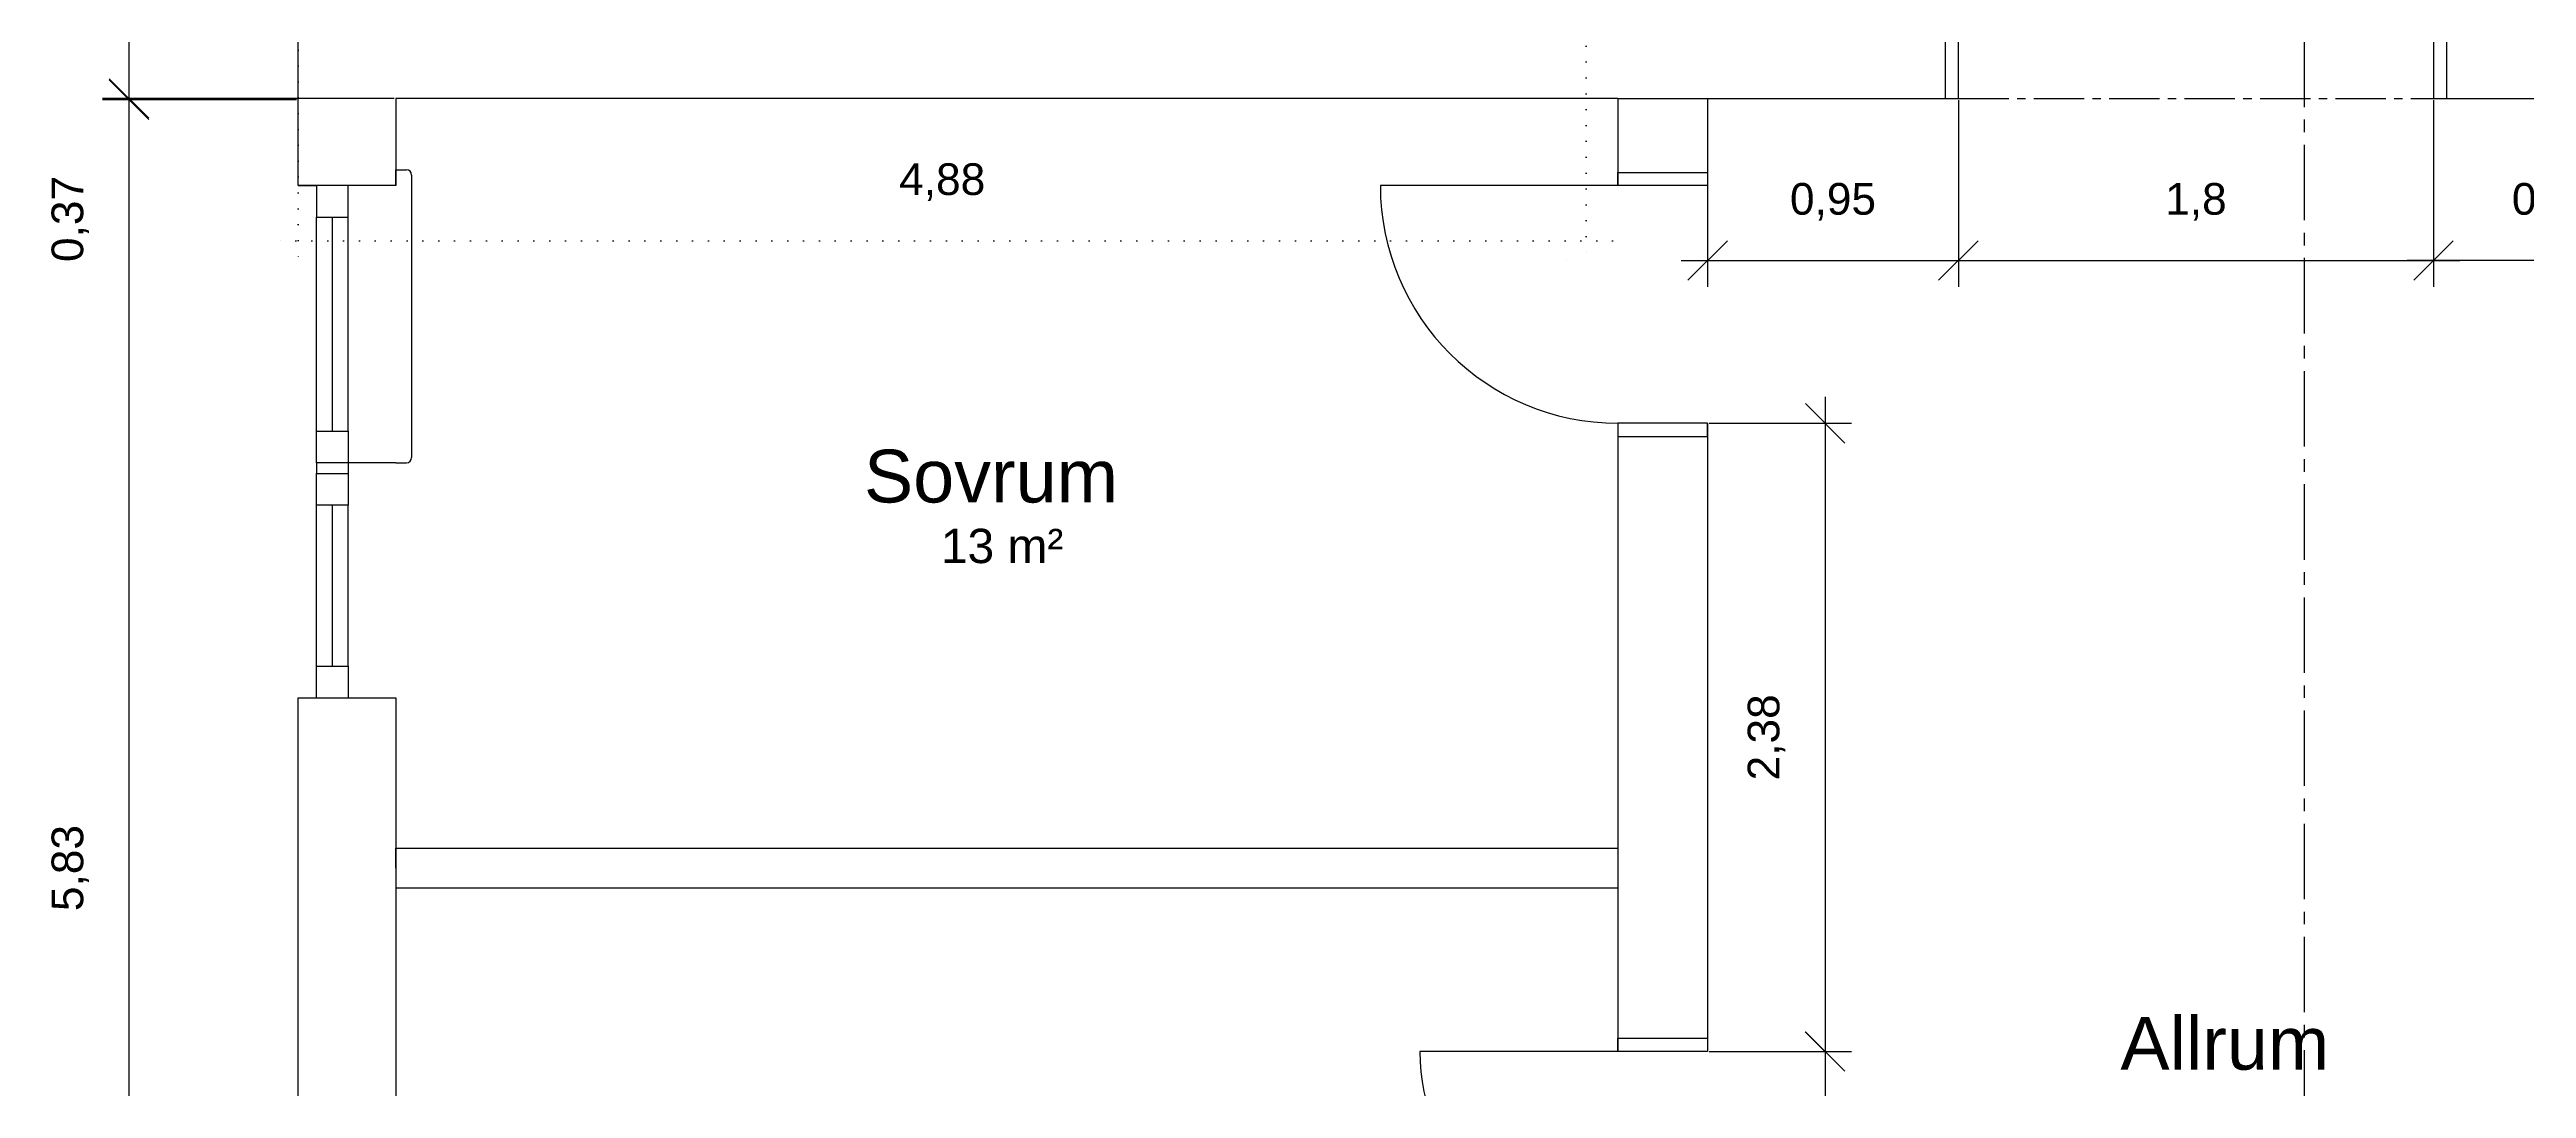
# Model space of a CAD drawing. Header units: millimetres. Extents: x -6247 to 53319, y -9113 to 41204.
# Drawn here: x 5996 to 15380, y 19024 to 22959 of the extents above; entities that cross this region are included whole.
import ezdxf

# ---------------------------------------------------------------- set-up
doc = ezdxf.new("R2010")
doc.units = ezdxf.units.MM
doc.linetypes.add('ACAD_ISO07W100', pattern=[3, 0, -3])
doc.linetypes.add('CENTER2', pattern=[28.575, 19.05, -3.175, 3.175, -3.175])
doc.styles.get("Standard").update_dxf_attribs({"font": 'Arial.ttf', "height": 120})
doc.dimstyles.new('ISO-25', dxfattribs={"dimscale": 10, "dimtxt": 2.5, "dimasz": 15, "dimexe": 10, "dimexo": 0.625, "dimgap": 15, "dimtad": 1, "dimlfac": 0.001, "dimtxsty": 'Standard', "dimblk": 'OBLIQUE', "dimblk1": 'OBLIQUE', "dimblk2": 'OBLIQUE', "dimcen": 20, "dimdle": 10, "dimadec": 0, "dimazin": 0, "dimtfac": 1, "dimtmove": 0, "dimatfit": 3, "dimldrblk": 'OPEN90', "dimfxl": 1, "dimarcsym": 0})

# ---------------------------------------------------------------- blocks, each defined once
blk = doc.blocks.new('_Oblique')
at = {"color": 0, "linetype": 'ByBlock', "lineweight": -2}
blk.add_line((-0.5, -0.5), (0.5, 0.5), dxfattribs=at)
blk = doc.blocks.new('*D1')
at = {"color": 0, "lineweight": -2, "transparency": 16777216}
for p, q in [((6297.3, 22869.1), (6297.3, 16843.9)), ((6932, 22769.1), (6197.3, 22769.1)), ((7302, 16943.9), (6197.3, 16943.9))]:
    blk.add_line(p, q, dxfattribs=at)
at = {"layer": 'Defpoints', "color": 0, "transparency": 16777216}
for p in [(6938.2, 22769.1), (6297.3, 16943.9), (7308.2, 16943.9)]:
    blk.add_point(p, dxfattribs=at)
at = {"color": 0, "lineweight": -2, "transparency": 16777216, "xscale": 150, "yscale": 150, "zscale": 150}
for p, rotation in [((6297.3, 22769.1), 90), ((6297.3, 16943.9), 270)]:
    blk.add_blockref('_Oblique', p, dxfattribs=dict(at, rotation=rotation))
at = {"color": 0, "transparency": 16777216, "insert": (6075.1, 19858.9), "char_height": 120, "attachment_point": 5, "rotation": 90}
blk.add_mtext('5,83', dxfattribs=at)
blk = doc.blocks.new('_Open90')
at = {"color": 0, "linetype": 'ByBlock', "lineweight": -2}
for p, q in [((0, 0), (-1, 0)), ((-0.5, 0.5), (0, 0)), ((0, 0), (-0.5, -0.5))]:
    blk.add_line(p, q, dxfattribs=at)
blk = doc.blocks.new('*D28')
at = {"color": 0, "lineweight": -2, "transparency": 16777216}
for p, q in [((6297.3, 23243.9), (6297.3, 22773.9)), ((6932, 23143.9), (6197.3, 23143.9)), ((7302, 22773.9), (6197.3, 22773.9)), ((6297.3, 22773.9), (6297.3, 22011.2))]:
    blk.add_line(p, q, dxfattribs=at)
at = {"layer": 'Defpoints', "color": 0, "transparency": 16777216}
for p in [(6938.2, 23143.9), (6297.3, 22773.9), (7308.2, 22773.9)]:
    blk.add_point(p, dxfattribs=at)
at = {"color": 0, "lineweight": -2, "transparency": 16777216, "xscale": 150, "yscale": 150, "zscale": 150}
for p, rotation in [((6297.3, 23143.9), 90), ((6297.3, 22773.9), 270)]:
    blk.add_blockref('_Oblique', p, dxfattribs=dict(at, rotation=rotation))
at = {"color": 0, "transparency": 16777216, "insert": (6075.1, 22317.6), "char_height": 120, "attachment_point": 5, "rotation": 90}
blk.add_mtext('0,37', dxfattribs=at)
blk = doc.blocks.new('*D46')
at = {"color": 0, "lineweight": -2, "transparency": 16777216}
for p, q in [((12278.2, 22767.7), (12278.2, 22060.3)), ((13228.2, 22767.7), (13228.2, 22060.3)), ((12178.2, 22160.3), (13328.2, 22160.3))]:
    blk.add_line(p, q, dxfattribs=at)
at = {"layer": 'Defpoints', "color": 0, "transparency": 16777216}
for p in [(12278.2, 22773.9), (13228.2, 22773.9), (13228.2, 22160.3)]:
    blk.add_point(p, dxfattribs=at)
at = {"color": 0, "lineweight": -2, "transparency": 16777216, "xscale": 150, "yscale": 150, "zscale": 150, "rotation": 180}
blk.add_blockref('_Oblique', (12278.2, 22160.3), dxfattribs=at)
at = {"color": 0, "lineweight": -2, "transparency": 16777216, "xscale": 150, "yscale": 150, "zscale": 150}
blk.add_blockref('_Oblique', (13228.2, 22160.3), dxfattribs=at)
at = {"color": 0, "transparency": 16777216, "insert": (12753.2, 22382.6), "char_height": 120, "attachment_point": 5}
blk.add_mtext('0,95', dxfattribs=at)
blk = doc.blocks.new('*D47')
at = {"color": 0, "lineweight": -2, "transparency": 16777216}
for p, q in [((13228.2, 22767.7), (13228.2, 22060.3)), ((15028.2, 22767.7), (15028.2, 22060.3)), ((13128.2, 22160.3), (15128.2, 22160.3))]:
    blk.add_line(p, q, dxfattribs=at)
at = {"layer": 'Defpoints', "color": 0, "transparency": 16777216}
for p in [(13228.2, 22773.9), (15028.2, 22773.9), (15028.2, 22160.3)]:
    blk.add_point(p, dxfattribs=at)
at = {"color": 0, "lineweight": -2, "transparency": 16777216, "xscale": 150, "yscale": 150, "zscale": 150, "rotation": 180}
blk.add_blockref('_Oblique', (13228.2, 22160.3), dxfattribs=at)
at = {"color": 0, "lineweight": -2, "transparency": 16777216, "xscale": 150, "yscale": 150, "zscale": 150}
blk.add_blockref('_Oblique', (15028.2, 22160.3), dxfattribs=at)
at = {"color": 0, "transparency": 16777216, "insert": (14128.2, 22382.6), "char_height": 120, "attachment_point": 5}
blk.add_mtext('1,8', dxfattribs=at)
blk = doc.blocks.new('*D48')
at = {"color": 0, "lineweight": -2, "transparency": 16777216}
for p, q in [((15028.2, 22762.5), (15028.2, 22060.3)), ((15948.2, 22767.7), (15948.2, 22060.3)), ((16048.2, 22160.3), (14928.2, 22160.3))]:
    blk.add_line(p, q, dxfattribs=at)
at = {"layer": 'Defpoints', "color": 0, "transparency": 16777216}
for p in [(15028.2, 22768.8), (15948.2, 22773.9), (15028.2, 22160.3)]:
    blk.add_point(p, dxfattribs=at)
at = {"color": 0, "lineweight": -2, "transparency": 16777216, "xscale": 150, "yscale": 150, "zscale": 150, "rotation": 180}
blk.add_blockref('_Oblique', (15028.2, 22160.3), dxfattribs=at)
at = {"color": 0, "lineweight": -2, "transparency": 16777216, "xscale": 150, "yscale": 150, "zscale": 150}
blk.add_blockref('_Oblique', (15948.2, 22160.3), dxfattribs=at)
at = {"color": 0, "transparency": 16777216, "insert": (15488.2, 22382.6), "char_height": 120, "attachment_point": 5}
blk.add_mtext('0,92', dxfattribs=at)
blk = doc.blocks.new('*D50')
at = {"color": 0, "lineweight": -2, "transparency": 16777216}
for p, q in [((12723.5, 21643.9), (12723.5, 19063.9)), ((12284.5, 21543.9), (12823.5, 21543.9)), ((12284.5, 19163.9), (12823.5, 19163.9))]:
    blk.add_line(p, q, dxfattribs=at)
at = {"layer": 'Defpoints', "color": 0, "transparency": 16777216}
for p in [(12278.2, 21543.9), (12278.2, 19163.9), (12723.5, 19163.9)]:
    blk.add_point(p, dxfattribs=at)
at = {"color": 0, "lineweight": -2, "transparency": 16777216, "xscale": 150, "yscale": 150, "zscale": 150}
for p, rotation in [((12723.5, 21543.9), 90), ((12723.5, 19163.9), 270)]:
    blk.add_blockref('_Oblique', p, dxfattribs=dict(at, rotation=rotation))
at = {"color": 0, "transparency": 16777216, "insert": (12501.2, 20353.9), "char_height": 120, "attachment_point": 5, "rotation": 90}
blk.add_mtext('2,38', dxfattribs=at)
blk = doc.blocks.new('*D51')
at = {"color": 0, "lineweight": -2, "transparency": 16777216}
for p, q in [((12723.3, 19263.9), (12723.3, 17563.9)), ((12284.5, 19163.9), (12823.3, 19163.9)), ((12284.5, 17663.9), (12823.3, 17663.9))]:
    blk.add_line(p, q, dxfattribs=at)
at = {"layer": 'Defpoints', "color": 0, "transparency": 16777216}
for p in [(12278.2, 19163.9), (12278.2, 17663.9), (12723.3, 17663.9)]:
    blk.add_point(p, dxfattribs=at)
at = {"color": 0, "lineweight": -2, "transparency": 16777216, "xscale": 150, "yscale": 150, "zscale": 150}
for p, rotation in [((12723.3, 19163.9), 90), ((12723.3, 17663.9), 270)]:
    blk.add_blockref('_Oblique', p, dxfattribs=dict(at, rotation=rotation))
at = {"color": 0, "transparency": 16777216, "insert": (12501, 18413.9), "char_height": 120, "attachment_point": 5, "rotation": 90}
blk.add_mtext('1,5', dxfattribs=at)
blk = doc.blocks.new('*D146')
at = {"color": 0, "linetype": 'ACAD_ISO07W100', "lineweight": -2, "ltscale": 20, "transparency": 16777216}
for p, q in [((11818.3, 23212.7), (11818.3, 22135)), ((6938.2, 23137.7), (6938.2, 22135)), ((11918.3, 22235), (6838.2, 22235))]:
    blk.add_line(p, q, dxfattribs=at)
at = {"layer": 'Defpoints', "color": 0, "linetype": 'ACAD_ISO07W100', "ltscale": 20, "transparency": 16777216}
for p in [(11818.3, 23218.9), (6938.2, 23143.9), (6938.2, 22235)]:
    blk.add_point(p, dxfattribs=at)
at = {"color": 0, "linetype": 'ACAD_ISO07W100', "lineweight": -2, "ltscale": 20, "transparency": 16777216, "xscale": 150, "yscale": 150, "zscale": 150, "rotation": 180}
blk.add_blockref('_Oblique', (6938.2, 22235), dxfattribs=at)
at = {"color": 0, "linetype": 'ACAD_ISO07W100', "lineweight": -2, "ltscale": 20, "transparency": 16777216, "xscale": 150, "yscale": 150, "zscale": 150}
blk.add_blockref('_Oblique', (11818.3, 22235), dxfattribs=at)
at = {"color": 0, "linetype": 'ACAD_ISO07W100', "ltscale": 20, "transparency": 16777216, "insert": (9378.3, 22457.3), "char_height": 120, "attachment_point": 5}
blk.add_mtext('4,88', dxfattribs=at)

msp = doc.modelspace()

# ---------------------------------------------------------------- linework, layer by layer
at = {"color": 6, "linetype": 'CENTER2', "ltscale": 15}
msp.add_line((14538.378, 30742.408), (14538.378, 13146.609), dxfattribs=at)
for p, q in [((13178.249, 23143.923), (13178.249, 22773.923)), ((13228.249, 22773.923), (13228.249, 23143.923)), ((15028.249, 23143.923), (15028.249, 22773.923)), ((15078.249, 22773.923), (15078.249, 23143.923)), ((11938.249, 22773.923), (7308.249, 22773.923)), ((7308.249, 22773.923), (7308.249, 22443.923)), ((7308.249, 22773.923), (7308.249, 22443.923)), ((11938.249, 22773.923), (11938.249, 22443.923)), ((11938.249, 22773.923), (12278.249, 22773.923)), ((11938.249, 22773.923), (11938.249, 22443.923)), ((12278.249, 22773.923), (12278.249, 22443.923)), ((12278.249, 22773.923), (13228.249, 22773.923)), ((13178.249, 22773.923), (13228.249, 22773.923)), ((15028.249, 22773.923), (15078.249, 22773.923)), ((15028.249, 22773.923), (15948.249, 22773.923)), ((7308.249, 22443.923), (6938.249, 22443.923)), ((6938.249, 22443.923), (7008.249, 22443.923)), ((7008.249, 22443.923), (7008.249, 22323.923)), ((7128.249, 22323.923), (7128.249, 22443.923)), ((7308.249, 22443.923), (7308.249, 22503.923)), ((7308.249, 22503.923), (7348.249, 22503.923)), ((7368.249, 22483.923), (7368.249, 21413.923)), ((11938.249, 22443.923), (11038.249, 22443.923)), ((11938.249, 22443.923), (11938.249, 22493.923)), ((11938.249, 22493.923), (12278.249, 22493.923)), ((12278.249, 22443.923), (11938.249, 22443.923)), ((12278.249, 22493.923), (12278.249, 22443.923)), ((7008.249, 22323.923), (7128.249, 22323.923)), ((7008.249, 21513.923), (7008.249, 22323.923)), ((7068.249, 21513.923), (7068.249, 22323.923)), ((7128.249, 21513.923), (7128.249, 22323.923)), ((7008.249, 21393.923), (7008.249, 21513.923)), ((7008.249, 21513.923), (7128.249, 21513.923)), ((7128.249, 21513.923), (7128.249, 21393.923)), ((11938.249, 21543.923), (11938.249, 21493.923)), ((12278.249, 21543.923), (11938.249, 21543.923)), ((11938.249, 21543.923), (11938.249, 19163.923)), ((11938.249, 21493.923), (12278.249, 21493.923)), ((12278.249, 21493.923), (12278.249, 21543.923)), ((12278.249, 21543.923), (12278.249, 19163.923)), ((7308.249, 21393.923), (7008.249, 21393.923)), ((7008.249, 21393.923), (7008.249, 21353.923)), ((7008.249, 21353.923), (7128.249, 21353.923)), ((7008.249, 21233.923), (7008.249, 21353.923)), ((7128.249, 21393.923), (7128.249, 21353.923)), ((7128.249, 21353.923), (7128.249, 21233.923)), ((7308.249, 21393.923), (7348.249, 21393.923)), ((7128.249, 21233.923), (7008.249, 21233.923)), ((7008.249, 20623.923), (7008.249, 21233.923)), ((7068.249, 20623.923), (7068.249, 21233.923)), ((7128.249, 20623.923), (7128.249, 21233.923)), ((7008.249, 20503.923), (7008.249, 20623.923)), ((7008.249, 20623.923), (7128.249, 20623.923)), ((7128.249, 20623.923), (7128.249, 20503.923)), ((6938.249, 20503.923), (7308.249, 20503.923)), ((7308.249, 20503.923), (7308.249, 18923.923)), ((7308.249, 19858.923), (7308.249, 19933.923)), ((7308.249, 19933.923), (11938.249, 19933.923)), ((7308.249, 19933.923), (7308.249, 19863.923)), ((7308.249, 19893.923), (7308.249, 19858.923)), ((7308.249, 19858.923), (7308.249, 19783.923)), ((7308.249, 19783.923), (11938.249, 19783.923)), ((11938.249, 19163.923), (11188.249, 19163.923)), ((11938.249, 19163.923), (11938.249, 19213.923)), ((11938.249, 19213.923), (12278.249, 19213.923)), ((12278.249, 19163.923), (11938.249, 19163.923)), ((12278.249, 19213.923), (12278.249, 19163.923))]:
    msp.add_line(p, q)
at = {"color": 2, "linetype": 'CENTER2', "ltscale": 10}
msp.add_line((13228.249, 22773.923), (15028.249, 22773.923), dxfattribs=at)
for points in [[(6938.249, 22443.923), (6938.249, 23143.923), (13228.249, 23143.923)], [(6938.249, 18923.923), (6938.249, 20503.923)]]:
    msp.add_lwpolyline(points)
for centre, radius, start, end in [((7348.249, 22483.923), 20, 0, 90), ((11938.249, 22443.923), 900, 180, 270), ((7348.249, 21413.923), 20, 270, 0), ((11938.249, 19163.923), 750, 180, 270)]:
    msp.add_arc(centre, radius, start, end)

# ---------------------------------------------------------------- texts
for s, height, p in [('Sovrum', 200, (9082.007, 21243.601)), ('13 m²', 130, (9373.276, 21013.994)), ('Allrum', 200, (13842.041, 19095.019))]:
    msp.add_text(s, height=height).set_placement(p)

# ---------------------------------------------------------------- dimensions: what is measured, and where the dimension line sits
for base, p1, p2, picture, middle in [((6297.339, 22773.923), (6938.249, 23143.923), (7308.249, 22773.923), '*D28', (6075.061, 22317.579)), ((12723.519, 19163.923), (12278.249, 21543.923), (12278.249, 19163.923), '*D50', (12501.241, 20353.923)), ((12723.287, 17663.923), (12278.249, 19163.923), (12278.249, 17663.923), '*D51', (12501.008, 18413.923))]:
    dim = msp.add_linear_dim(base=base, p1=p1, p2=p2, angle=90, dimstyle='ISO-25')
    dim.commit()
    dim.dimension.update_dxf_attribs({"geometry": picture, "text_midpoint": middle})
at = {"linetype": 'ACAD_ISO07W100', "ltscale": 20}
dim = msp.add_linear_dim(base=(6938.249, 22234.99), p1=(11818.314, 23218.923), p2=(6938.249, 23143.923), dimstyle='ISO-25', dxfattribs=at)
dim.commit()
dim.dimension.update_dxf_attribs({"geometry": '*D146', "text_midpoint": (9378.281, 22457.269)})
dim = msp.add_linear_dim(base=(6297.339, 16943.923), p1=(6938.249, 22769.14), p2=(7308.249, 16943.923), angle=90, dimstyle='ISO-25')
dim.commit()
dim.dimension.update_dxf_attribs({"geometry": '*D1', "text_midpoint": (6297.339, 19858.923), "dimtype": 160})
for base, p1, p2, picture, middle in [((13228.249, 22160.306), (12278.249, 22773.923), (13228.249, 22773.923), '*D46', (12753.249, 22382.585)), ((15028.249, 22160.306), (13228.249, 22773.923), (15028.249, 22773.923), '*D47', (14128.249, 22382.585)), ((15028.249, 22160.306), (15948.249, 22773.923), (15028.249, 22768.793), '*D48', (15488.249, 22382.585))]:
    dim = msp.add_linear_dim(base=base, p1=p1, p2=p2, dimstyle='ISO-25')
    dim.commit()
    dim.dimension.update_dxf_attribs({"geometry": picture, "text_midpoint": middle})

doc.saveas('drawing.dxf')
